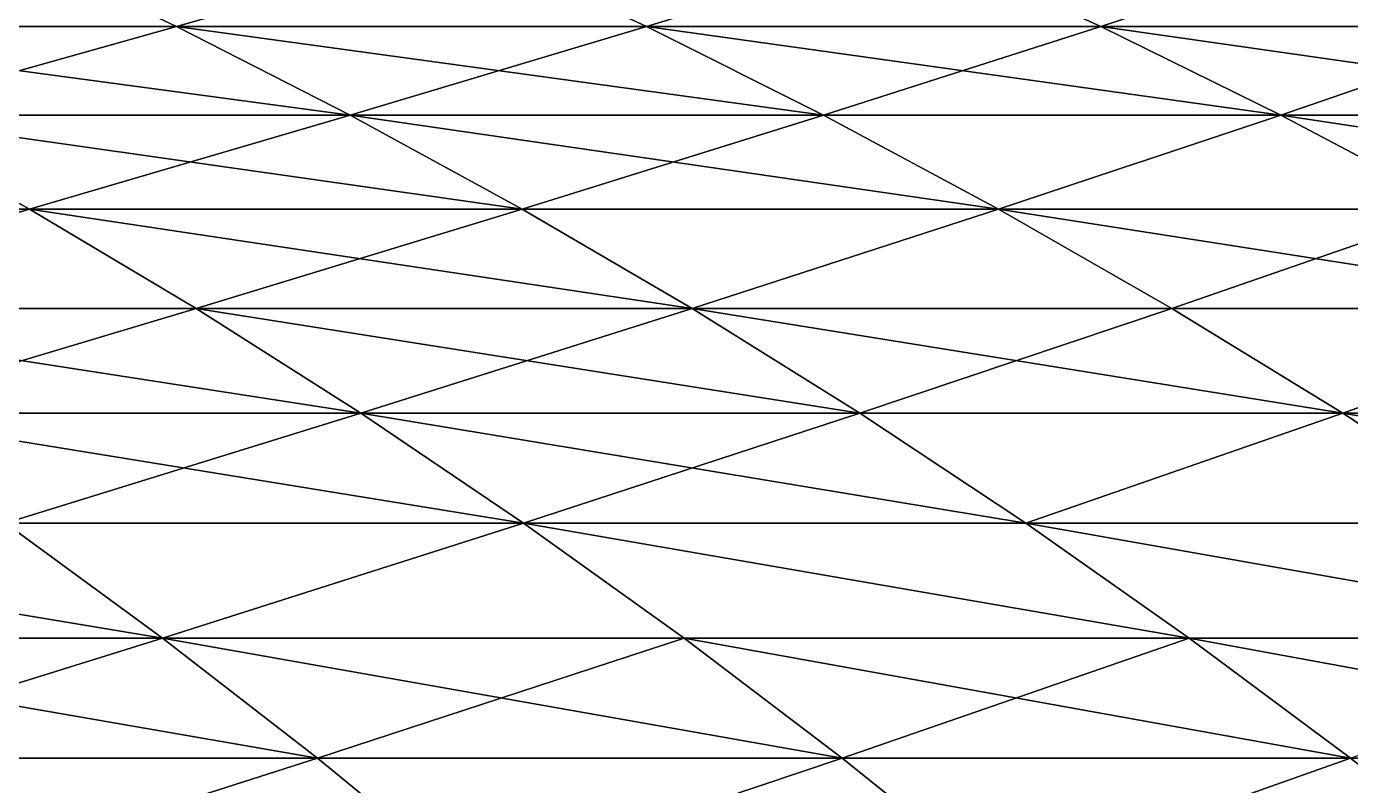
# Model space of a CAD drawing. Header units: millimetres. Extents: x -3250 to 8000, y -3250 to 3250.
# Drawn here: x 6933.4 to 7045.6, y 680.3 to 744.7 of the extents above; entities that cross this region are included whole.
import ezdxf

# ---------------------------------------------------------------- set-up
doc = ezdxf.new("R2010")
doc.units = ezdxf.units.MM
doc.header["$MEASUREMENT"] = 0
doc.layers.add('MESH_3D', color=2, linetype='CONTINUOUS')

msp = doc.modelspace()

# ---------------------------------------------------------------- linework, layer by layer
at = {"layer": 'MESH_3D'}
for points in [[(6931.23, 751.75, 24714.34), (6904.9, 744.7, 24778.6), (6946.1, 744.7, 24725.61)], [(6970.81, 751.75, 24660.71), (6931.23, 751.75, 24714.34), (6946.1, 744.7, 24725.61)], [(6970.81, 751.75, 24660.71), (6946.1, 744.7, 24725.61), (6985.96, 744.7, 24671.6)], [(7009.05, 751.75, 24606.1), (6970.81, 751.75, 24660.71), (6985.96, 744.7, 24671.6)], [(7009.05, 751.75, 24606.1), (6985.96, 744.7, 24671.6), (7024.46, 744.7, 24616.61)], [(7045.91, 751.75, 24550.56), (7009.05, 751.75, 24606.1), (7024.46, 744.7, 24616.61)], [(7045.91, 751.75, 24550.56), (7024.46, 744.7, 24616.61), (7061.58, 744.7, 24560.68)], [(6904.9, 744.7, 1921.4), (6946.1, 744.7, 1974.39), (6960.83, 737.18, 1963.24)], [(6904.9, 744.7, 1921.4), (6960.83, 737.18, 1963.24), (6919.35, 737.18, 1909.88)], [(6946.1, 744.7, 24725.61), (6904.9, 744.7, 24778.6), (6919.35, 737.18, 24790.12)], [(6946.1, 744.7, 24725.61), (6919.35, 737.18, 24790.12), (6960.83, 737.18, 24736.76)], [(6946.1, 744.7, 1974.39), (6985.96, 744.7, 2028.4), (7000.96, 737.18, 2017.62)], [(6946.1, 744.7, 1974.39), (7000.96, 737.18, 2017.62), (6960.83, 737.18, 1963.24)], [(6985.96, 744.7, 24671.6), (6946.1, 744.7, 24725.61), (6960.83, 737.18, 24736.76)], [(6985.96, 744.7, 24671.6), (6960.83, 737.18, 24736.76), (7000.96, 737.18, 24682.38)], [(6985.96, 744.7, 2028.4), (7024.46, 744.7, 2083.39), (7000.96, 737.18, 2017.62)], [(7039.72, 737.18, 24627.02), (6985.96, 744.7, 24671.6), (7000.96, 737.18, 24682.38)], [(7024.46, 744.7, 24616.61), (6985.96, 744.7, 24671.6), (7039.72, 737.18, 24627.02)], [(7000.96, 737.18, 2017.62), (7024.46, 744.7, 2083.39), (7039.72, 737.18, 2072.98)], [(7024.46, 744.7, 2083.39), (7061.58, 744.7, 2139.32), (7077.1, 737.18, 2129.29)], [(7024.46, 744.7, 2083.39), (7077.1, 737.18, 2129.29), (7039.72, 737.18, 2072.98)], [(7061.58, 744.7, 24560.68), (7024.46, 744.7, 24616.61), (7039.72, 737.18, 24627.02)], [(7061.58, 744.7, 24560.68), (7039.72, 737.18, 24627.02), (7077.1, 737.18, 24570.71)], [(6890.56, 729.2, 1845.81), (6919.35, 737.18, 1909.88), (6933.64, 729.2, 1898.48)], [(6919.35, 737.18, 24790.12), (6890.56, 729.2, 24854.19), (6933.64, 729.2, 24801.52)], [(6919.35, 737.18, 1909.88), (6975.4, 729.2, 1952.2), (6933.64, 729.2, 1898.48)], [(6919.35, 737.18, 1909.88), (6960.83, 737.18, 1963.24), (6975.4, 729.2, 1952.2)], [(6960.83, 737.18, 24736.76), (6919.35, 737.18, 24790.12), (6933.64, 729.2, 24801.52)], [(6960.83, 737.18, 24736.76), (6933.64, 729.2, 24801.52), (6975.4, 729.2, 24747.8)], [(6960.83, 737.18, 1963.24), (7000.96, 737.18, 2017.62), (6975.4, 729.2, 1952.2)], [(7015.8, 729.2, 24693.05), (6960.83, 737.18, 24736.76), (6975.4, 729.2, 24747.8)], [(7000.96, 737.18, 24682.38), (6960.83, 737.18, 24736.76), (7015.8, 729.2, 24693.05)], [(6975.4, 729.2, 1952.2), (7000.96, 737.18, 2017.62), (7015.8, 729.2, 2006.95)], [(7000.96, 737.18, 2017.62), (7039.72, 737.18, 2072.98), (7015.8, 729.2, 2006.95)], [(7039.72, 737.18, 24627.02), (7000.96, 737.18, 24682.38), (7015.8, 729.2, 24693.05)], [(7015.8, 729.2, 2006.95), (7039.72, 737.18, 2072.98), (7054.83, 729.2, 2062.68)], [(7039.72, 737.18, 24627.02), (7015.8, 729.2, 24693.05), (7054.83, 729.2, 24637.32)], [(7039.72, 737.18, 2072.98), (7092.46, 729.2, 2119.38), (7054.83, 729.2, 2062.68)], [(7039.72, 737.18, 2072.98), (7077.1, 737.18, 2129.29), (7092.46, 729.2, 2119.38)], [(7077.1, 737.18, 24570.71), (7039.72, 737.18, 24627.02), (7054.83, 729.2, 24637.32)], [(6890.56, 729.2, 1845.81), (6933.64, 729.2, 1898.48), (6904.41, 720.78, 1834.19)], [(6933.64, 729.2, 24801.52), (6890.56, 729.2, 24854.19), (6904.41, 720.78, 24865.81)], [(6904.41, 720.78, 1834.19), (6933.64, 729.2, 1898.48), (6947.77, 720.78, 1887.21)], [(6933.64, 729.2, 24801.52), (6904.41, 720.78, 24865.81), (6947.77, 720.78, 24812.79)], [(6933.64, 729.2, 1898.48), (6989.81, 720.78, 1941.28), (6947.77, 720.78, 1887.21)], [(6933.64, 729.2, 1898.48), (6975.4, 729.2, 1952.2), (6989.81, 720.78, 1941.28)], [(6975.4, 729.2, 24747.8), (6933.64, 729.2, 24801.52), (6947.77, 720.78, 24812.79)], [(6975.4, 729.2, 24747.8), (6947.77, 720.78, 24812.79), (6989.81, 720.78, 24758.72)], [(6975.4, 729.2, 1952.2), (7015.8, 729.2, 2006.95), (6989.81, 720.78, 1941.28)], [(7015.8, 729.2, 24693.05), (6975.4, 729.2, 24747.8), (6989.81, 720.78, 24758.72)], [(6989.81, 720.78, 1941.28), (7015.8, 729.2, 2006.95), (7030.48, 720.78, 1996.39)], [(7015.8, 729.2, 24693.05), (6989.81, 720.78, 24758.72), (7030.48, 720.78, 24703.61)], [(7015.8, 729.2, 2006.95), (7069.77, 720.78, 2052.5), (7030.48, 720.78, 1996.39)], [(7015.8, 729.2, 2006.95), (7054.83, 729.2, 2062.68), (7069.77, 720.78, 2052.5)], [(7054.83, 729.2, 24637.32), (7015.8, 729.2, 24693.05), (7030.48, 720.78, 24703.61)], [(7054.83, 729.2, 24637.32), (7030.48, 720.78, 24703.61), (7069.77, 720.78, 24647.5)], [(6904.41, 720.78, 1834.19), (6947.77, 720.78, 1887.21), (6918.09, 711.9, 1822.71)], [(6961.74, 711.9, 24823.93), (6904.41, 720.78, 24865.81), (6918.09, 711.9, 24877.29)], [(6947.77, 720.78, 24812.79), (6904.41, 720.78, 24865.81), (6961.74, 711.9, 24823.93)], [(6918.09, 711.9, 1822.71), (6947.77, 720.78, 1887.21), (6961.74, 711.9, 1876.07)], [(6947.77, 720.78, 1887.21), (6989.81, 720.78, 1941.28), (7004.05, 711.9, 1930.5)], [(6947.77, 720.78, 1887.21), (7004.05, 711.9, 1930.5), (6961.74, 711.9, 1876.07)], [(6989.81, 720.78, 24758.72), (6947.77, 720.78, 24812.79), (6961.74, 711.9, 24823.93)], [(6989.81, 720.78, 24758.72), (6961.74, 711.9, 24823.93), (7004.05, 711.9, 24769.5)], [(6989.81, 720.78, 1941.28), (7030.48, 720.78, 1996.39), (7004.05, 711.9, 1930.5)], [(7044.98, 711.9, 24714.03), (6989.81, 720.78, 24758.72), (7004.05, 711.9, 24769.5)], [(7030.48, 720.78, 24703.61), (6989.81, 720.78, 24758.72), (7044.98, 711.9, 24714.03)], [(7004.05, 711.9, 1930.5), (7030.48, 720.78, 1996.39), (7044.98, 711.9, 1985.97)], [(7030.48, 720.78, 1996.39), (7069.77, 720.78, 2052.5), (7044.98, 711.9, 1985.97)], [(7069.77, 720.78, 24647.5), (7030.48, 720.78, 24703.61), (7044.98, 711.9, 24714.03)], [(7044.98, 711.9, 1985.97), (7069.77, 720.78, 2052.5), (7084.52, 711.9, 2042.44)], [(7069.77, 720.78, 24647.5), (7044.98, 711.9, 24714.03), (7084.52, 711.9, 24657.56)], [(6918.09, 711.9, 1822.71), (6961.74, 711.9, 1876.07), (6975.53, 702.58, 1865.08)], [(6918.09, 711.9, 1822.71), (6975.53, 702.58, 1865.08), (6931.6, 702.58, 1811.38)], [(6961.74, 711.9, 24823.93), (6918.09, 711.9, 24877.29), (6931.6, 702.58, 24888.62)], [(6961.74, 711.9, 24823.93), (6931.6, 702.58, 24888.62), (6975.53, 702.58, 24834.92)], [(6961.74, 711.9, 1876.07), (7018.1, 702.58, 1919.85), (6975.53, 702.58, 1865.08)], [(6961.74, 711.9, 1876.07), (7004.05, 711.9, 1930.5), (7018.1, 702.58, 1919.85)], [(7004.05, 711.9, 24769.5), (6961.74, 711.9, 24823.93), (6975.53, 702.58, 24834.92)], [(7004.05, 711.9, 24769.5), (6975.53, 702.58, 24834.92), (7018.1, 702.58, 24780.15)], [(7004.05, 711.9, 1930.5), (7044.98, 711.9, 1985.97), (7018.1, 702.58, 1919.85)], [(7044.98, 711.9, 24714.03), (7004.05, 711.9, 24769.5), (7018.1, 702.58, 24780.15)], [(7018.1, 702.58, 1919.85), (7044.98, 711.9, 1985.97), (7059.3, 702.58, 1975.67)], [(7044.98, 711.9, 24714.03), (7018.1, 702.58, 24780.15), (7059.3, 702.58, 24724.33)], [(7044.98, 711.9, 1985.97), (7099.09, 702.58, 2032.5), (7059.3, 702.58, 1975.67)], [(7044.98, 711.9, 1985.97), (7084.52, 711.9, 2042.44), (7099.09, 702.58, 2032.5)], [(7084.52, 711.9, 24657.56), (7044.98, 711.9, 24714.03), (7059.3, 702.58, 24724.33)], [(6886.34, 702.58, 1758.79), (6944.92, 692.82, 1800.19), (6899.39, 692.82, 1747.28)], [(6886.34, 702.58, 1758.79), (6931.6, 702.58, 1811.38), (6944.92, 692.82, 1800.19)], [(6944.92, 692.82, 24899.81), (6886.34, 702.58, 24941.21), (6899.39, 692.82, 24952.72)], [(6931.6, 702.58, 24888.62), (6886.34, 702.58, 24941.21), (6944.92, 692.82, 24899.81)], [(6931.6, 702.58, 1811.38), (6975.53, 702.58, 1865.08), (6944.92, 692.82, 1800.19)], [(6975.53, 702.58, 24834.92), (6931.6, 702.58, 24888.62), (6944.92, 692.82, 24899.81)], [(6944.92, 692.82, 1800.19), (6975.53, 702.58, 1865.08), (6989.13, 692.82, 1854.23)], [(6975.53, 702.58, 24834.92), (6944.92, 692.82, 24899.81), (6989.13, 692.82, 24845.77)], [(6975.53, 702.58, 1865.08), (7018.1, 702.58, 1919.85), (7031.97, 692.82, 1909.35)], [(6975.53, 702.58, 1865.08), (7031.97, 692.82, 1909.35), (6989.13, 692.82, 1854.23)], [(7031.97, 692.82, 24790.65), (6975.53, 702.58, 24834.92), (6989.13, 692.82, 24845.77)], [(7018.1, 702.58, 24780.15), (6975.53, 702.58, 24834.92), (7031.97, 692.82, 24790.65)], [(7018.1, 702.58, 1919.85), (7073.43, 692.82, 1965.52), (7031.97, 692.82, 1909.35)], [(7018.1, 702.58, 1919.85), (7059.3, 702.58, 1975.67), (7073.43, 692.82, 1965.52)], [(7073.43, 692.82, 24734.48), (7018.1, 702.58, 24780.15), (7031.97, 692.82, 24790.65)], [(7059.3, 702.58, 24724.33), (7018.1, 702.58, 24780.15), (7073.43, 692.82, 24734.48)], [(6899.39, 692.82, 1747.28), (6944.92, 692.82, 1800.19), (6958.06, 682.63, 1789.17)], [(6899.39, 692.82, 1747.28), (6958.06, 682.63, 1789.17), (6912.24, 682.63, 1735.93)], [(6944.92, 692.82, 24899.81), (6899.39, 692.82, 24952.72), (6912.24, 682.63, 24964.07)], [(6944.92, 692.82, 24899.81), (6912.24, 682.63, 24964.07), (6958.06, 682.63, 24910.83)], [(6944.92, 692.82, 1800.19), (7002.54, 682.63, 1843.54), (6958.06, 682.63, 1789.17)], [(6944.92, 692.82, 1800.19), (6989.13, 692.82, 1854.23), (7002.54, 682.63, 1843.54)], [(6989.13, 692.82, 24845.77), (6944.92, 692.82, 24899.81), (6958.06, 682.63, 24910.83)], [(6989.13, 692.82, 24845.77), (6958.06, 682.63, 24910.83), (7002.54, 682.63, 24856.46)], [(6989.13, 692.82, 1854.23), (7031.97, 692.82, 1909.35), (7045.64, 682.63, 1898.99)], [(6989.13, 692.82, 1854.23), (7045.64, 682.63, 1898.99), (7002.54, 682.63, 1843.54)], [(7031.97, 692.82, 24790.65), (6989.13, 692.82, 24845.77), (7002.54, 682.63, 24856.46)], [(7031.97, 692.82, 24790.65), (7002.54, 682.63, 24856.46), (7045.64, 682.63, 24801.01)], [(7031.97, 692.82, 1909.35), (7073.43, 692.82, 1965.52), (7087.35, 682.63, 1955.51)], [(7031.97, 692.82, 1909.35), (7087.35, 682.63, 1955.51), (7045.64, 682.63, 1898.99)], [(7073.43, 692.82, 24734.48), (7031.97, 692.82, 24790.65), (7045.64, 682.63, 24801.01)], [(6912.24, 682.63, 1735.93), (6958.06, 682.63, 1789.17), (6971, 672.02, 1778.32)], [(6912.24, 682.63, 1735.93), (6971, 672.02, 1778.32), (6924.91, 672.02, 1724.76)], [(6958.06, 682.63, 24910.83), (6912.24, 682.63, 24964.07), (6924.91, 672.02, 24975.24)], [(6958.06, 682.63, 24910.83), (6924.91, 672.02, 24975.24), (6971, 672.02, 24921.68)], [(6958.06, 682.63, 1789.17), (7002.54, 682.63, 1843.54), (6971, 672.02, 1778.32)], [(7002.54, 682.63, 24856.46), (6958.06, 682.63, 24910.83), (6971, 672.02, 24921.68)], [(6971, 672.02, 1778.32), (7002.54, 682.63, 1843.54), (7015.74, 672.02, 1833.01)], [(7002.54, 682.63, 24856.46), (6971, 672.02, 24921.68), (7015.74, 672.02, 24866.99)], [(7002.54, 682.63, 1843.54), (7045.64, 682.63, 1898.99), (7015.74, 672.02, 1833.01)], [(7045.64, 682.63, 24801.01), (7002.54, 682.63, 24856.46), (7015.74, 672.02, 24866.99)], [(7015.74, 672.02, 1833.01), (7045.64, 682.63, 1898.99), (7059.1, 672.02, 1888.8)], [(7045.64, 682.63, 24801.01), (7015.74, 672.02, 24866.99), (7059.1, 672.02, 24811.2)], [(7045.64, 682.63, 1898.99), (7087.35, 682.63, 1955.51), (7059.1, 672.02, 1888.8)]]:
    msp.add_3dface(points, dxfattribs=at)

doc.saveas('drawing.dxf')
